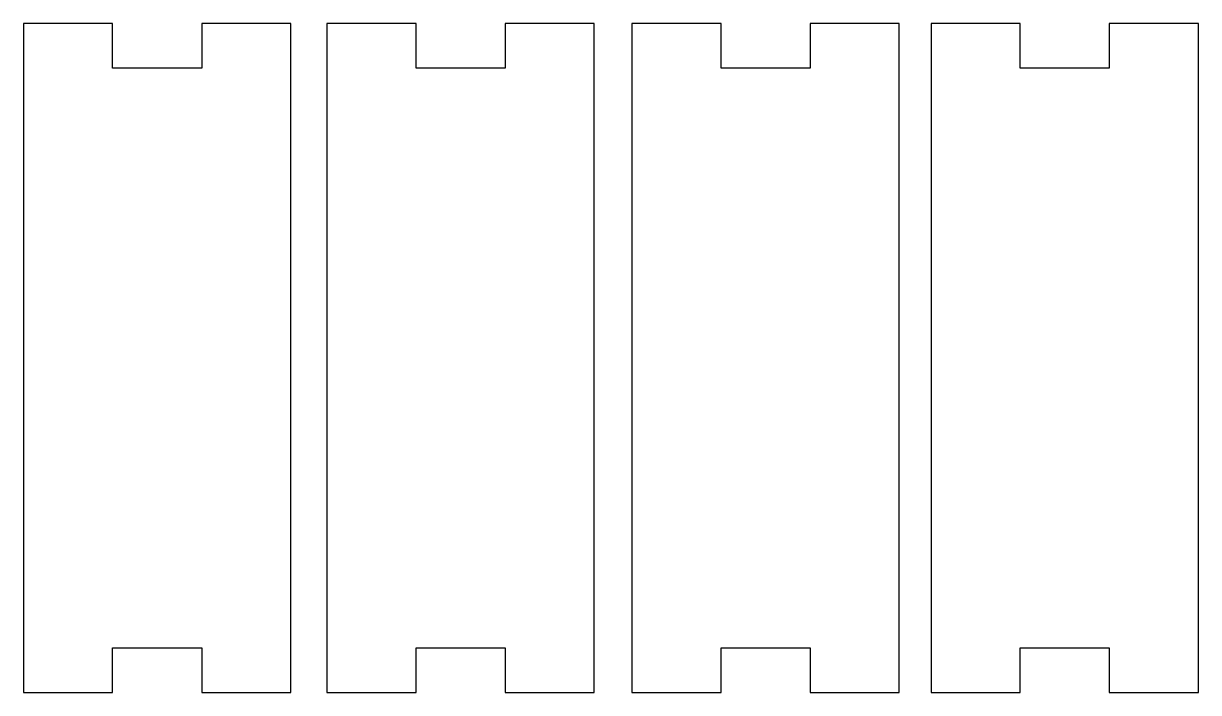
# Model space of a CAD drawing. Header units: inches. Extents: x 52 to 184, y 8 to 83.
import ezdxf

# ---------------------------------------------------------------- set-up
doc = ezdxf.new("R2010")
doc.units = ezdxf.units.IN
doc.header["$MEASUREMENT"] = 0

msp = doc.modelspace()

# ---------------------------------------------------------------- linework, layer by layer
for p, q in [((51.82, 83.39), (51.82, 13.39)), ((61.82, 83.39), (51.82, 83.39)), ((61.82, 78.39), (61.82, 83.39)), ((81.82, 83.39), (71.82, 83.39)), ((71.82, 83.39), (71.82, 78.39)), ((81.82, 8.39), (81.82, 83.39)), ((85.86, 83.39), (85.86, 13.39)), ((95.86, 83.39), (85.86, 83.39)), ((95.86, 78.39), (95.86, 83.39)), ((115.86, 83.39), (105.86, 83.39)), ((105.86, 83.39), (105.86, 78.39)), ((115.86, 8.39), (115.86, 83.39)), ((120.08, 83.39), (120.08, 13.39)), ((130.08, 83.39), (120.08, 83.39)), ((130.08, 78.39), (130.08, 83.39)), ((150.08, 83.39), (140.08, 83.39)), ((140.08, 83.39), (140.08, 78.39)), ((150.08, 8.39), (150.08, 83.39)), ((153.64, 83.39), (153.64, 13.39)), ((163.64, 83.39), (153.64, 83.39)), ((163.64, 78.39), (163.64, 83.39)), ((183.64, 83.39), (173.64, 83.39)), ((173.64, 83.39), (173.64, 78.39)), ((183.64, 8.39), (183.64, 83.39)), ((71.82, 78.39), (61.82, 78.39)), ((105.86, 78.39), (95.86, 78.39)), ((140.08, 78.39), (130.08, 78.39)), ((173.64, 78.39), (163.64, 78.39)), ((51.82, 13.39), (51.82, 8.39)), ((61.82, 8.39), (61.82, 13.39)), ((61.82, 13.39), (71.82, 13.39)), ((71.82, 13.39), (71.82, 8.39)), ((85.86, 13.39), (85.86, 8.39)), ((95.86, 8.39), (95.86, 13.39)), ((95.86, 13.39), (105.86, 13.39)), ((105.86, 13.39), (105.86, 8.39)), ((120.08, 13.39), (120.08, 8.39)), ((130.08, 8.39), (130.08, 13.39)), ((130.08, 13.39), (140.08, 13.39)), ((140.08, 13.39), (140.08, 8.39)), ((153.64, 13.39), (153.64, 8.39)), ((163.64, 8.39), (163.64, 13.39)), ((163.64, 13.39), (173.64, 13.39)), ((173.64, 13.39), (173.64, 8.39)), ((51.82, 8.39), (61.82, 8.39)), ((71.82, 8.39), (81.82, 8.39)), ((85.86, 8.39), (95.86, 8.39)), ((105.86, 8.39), (115.86, 8.39)), ((120.08, 8.39), (130.08, 8.39)), ((140.08, 8.39), (150.08, 8.39)), ((153.64, 8.39), (163.64, 8.39)), ((173.64, 8.39), (183.64, 8.39))]:
    msp.add_line(p, q)

doc.saveas('drawing.dxf')
